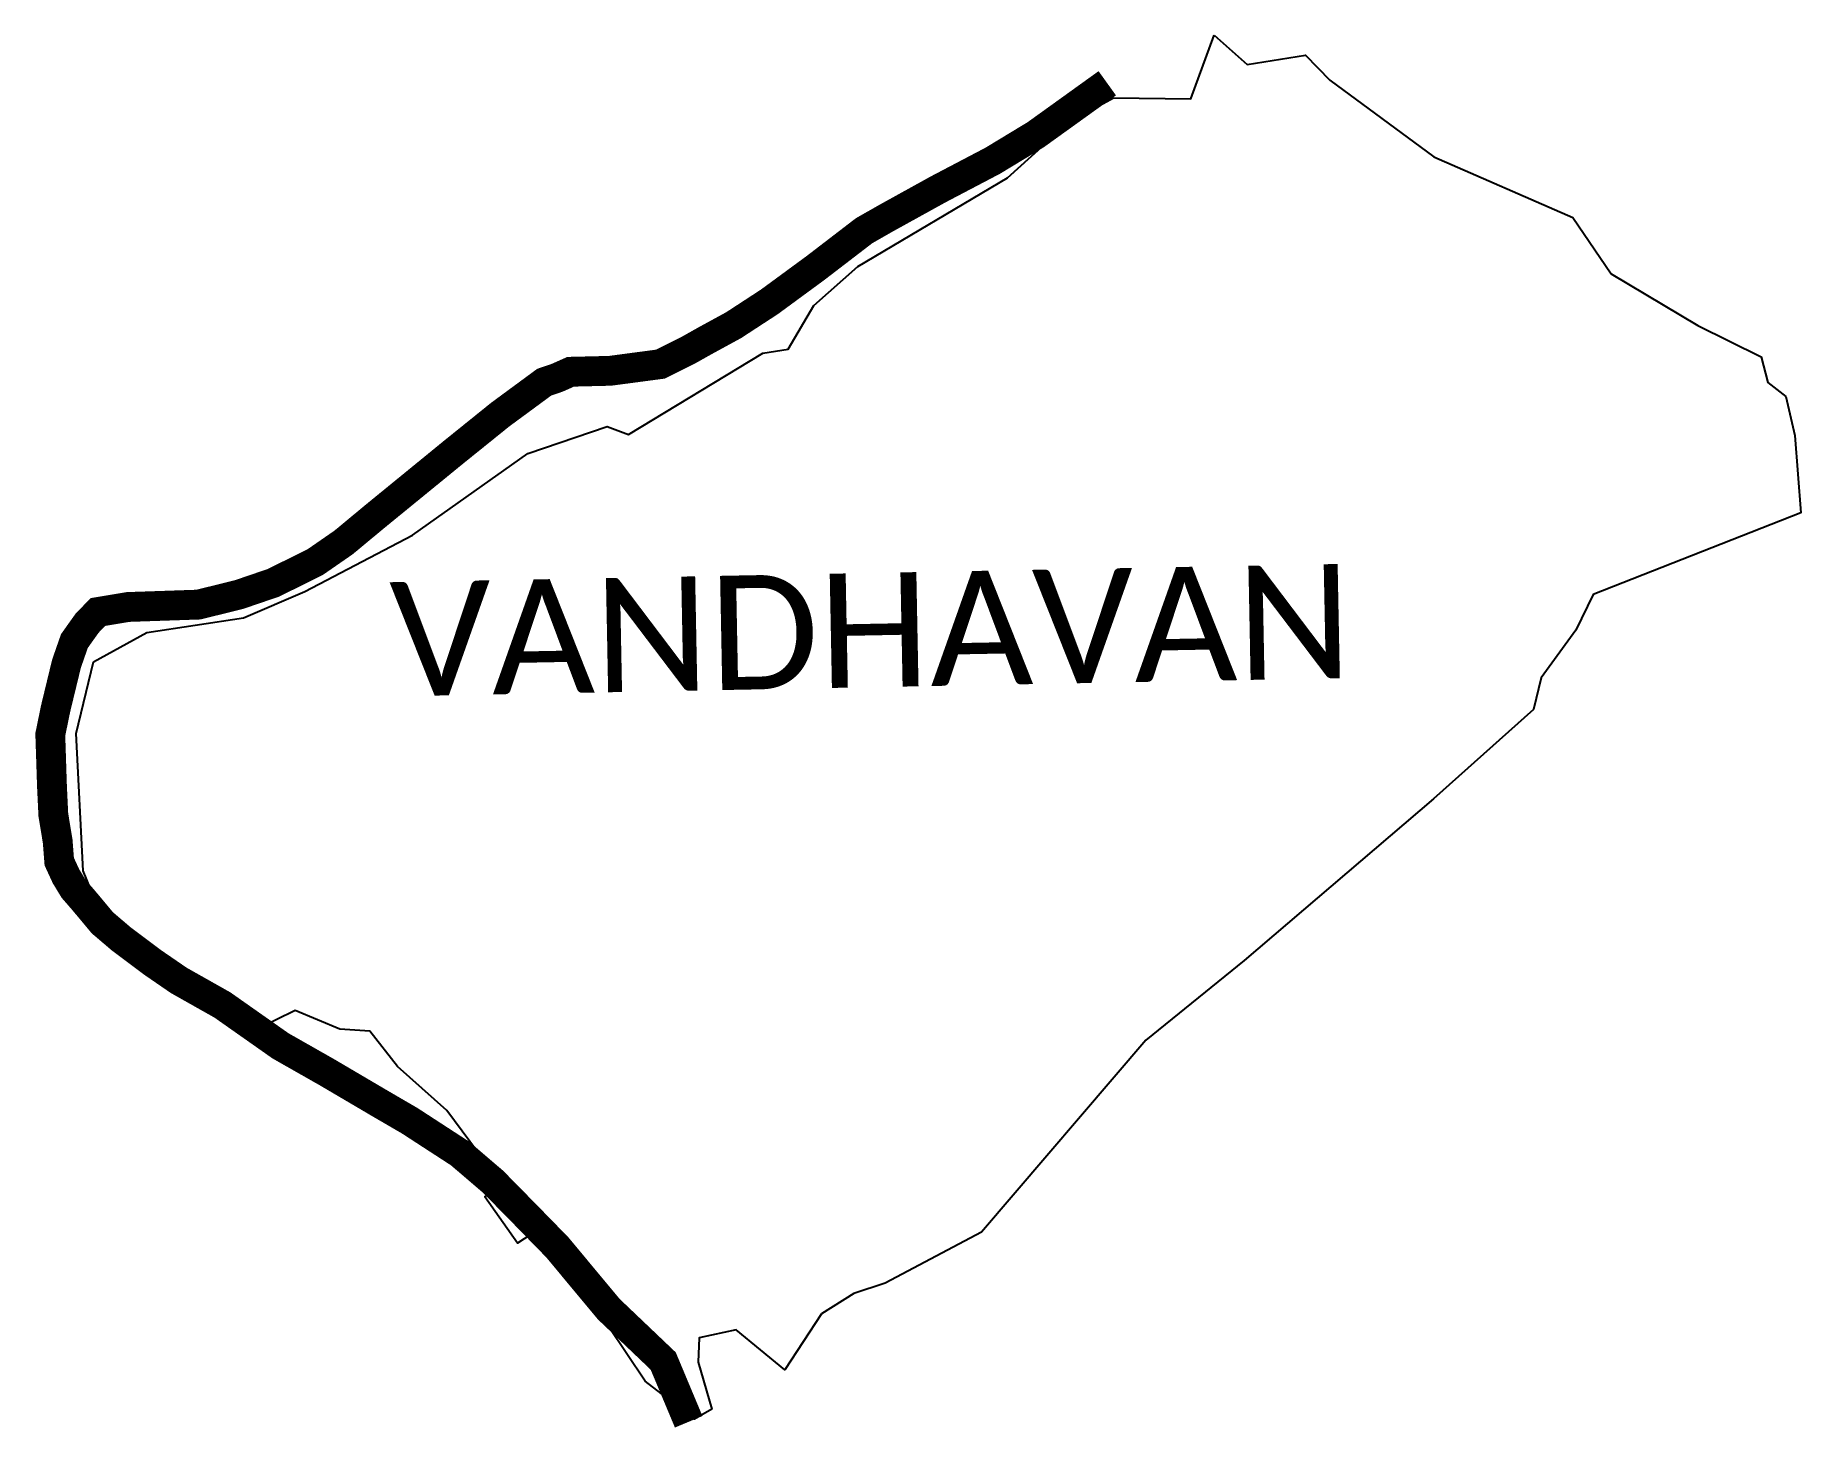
# Model space of a CAD drawing. Header units: metres. Extents: x 255474 to 258432, y 2204569 to 2206918.
import ezdxf

# ---------------------------------------------------------------- set-up
doc = ezdxf.new("R2010")
doc.units = ezdxf.units.M
for name, color, linetype in [('NATURALLY PROTECTED', 3, 'Continuous'), ('village', 3, 'Continuous'), ('VILLAGE NAME', 250, 'Continuous')]:
    doc.layers.add(name, color=color, linetype=linetype)
doc.styles.get("Standard").update_dxf_attribs({"font": 'simplex.shx'})

msp = doc.modelspace()

# ---------------------------------------------------------------- linework, layer by layer
at = {"color": 3, "flags": 128}
msp.add_lwpolyline([(258050.4, 2206612.7), (258114.8, 2206518.3)], dxfattribs=at)
at = {"layer": 'NATURALLY PROTECTED', "color": 116, "true_color": 0x136734, "const_width": 50, "flags": 128}
msp.add_lwpolyline([(257270.3, 2206837.7), (257150.6, 2206751.6), (257078.3, 2206707.8), (256986.9, 2206659.8), (256900.1, 2206611.8), (256862.9, 2206590.6), (256781.1, 2206527.8), (256704, 2206471.2), (256644.2, 2206432.2), (256597.1, 2206406.5), (256567.6, 2206389.9), (256521.4, 2206366.9), (256437.3, 2206355.7), (256371.1, 2206354.1), (256349, 2206344.2), (256326.8, 2206336.6), (256253.1, 2206282.3), (256175.1, 2206219.4), (256116, 2206171.1), (256044, 2206112.3), (255990.9, 2206068.2), (255943, 2206035), (255873, 2206000.3), (255815.3, 2205980.6), (255747.4, 2205963.8), (255629.6, 2205959.8), (255579.1, 2205951.4), (255561, 2205932.8), (255539.6, 2205902.7), (255526.4, 2205864.9), (255508.1, 2205789.4), (255499.2, 2205746), (255502, 2205659.8), (255504.3, 2205611.3), (255511.6, 2205567), (255514.2, 2205533), (255525.5, 2205508.5), (255538.5, 2205487.1), (255555, 2205468.1), (255586.5, 2205430.4), (255617.8, 2205403.7), (255670.1, 2205364.4), (255714.5, 2205333.9), (255787.7, 2205292.6), (255884.9, 2205224.2), (255963.2, 2205179.7), (256051, 2205128), (256101.5, 2205098.6), (256185.5, 2205044), (256240.9, 2204996.6), (256297, 2204939.5), (256348.6, 2204886.6), (256434.9, 2204782.9), (256526.2, 2204695.9), (256568.9, 2204594)], dxfattribs=at)
at = {"layer": 'village', "flags": 128}
msp.add_lwpolyline([(257449.3, 2206918.1), (257504.9, 2206869.4)], dxfattribs=at)
at = {"layer": 'village', "color": 3}
for points in [[(256255, 2204992.4, 0), (256163.5, 2205115.6, 0), (256081.2, 2205189.4, 0), (256034.4, 2205248.8, 0), (255984.5, 2205251.9, 0), (255909.5, 2205283.2, 0), (255845.9, 2205252.4, 0), (255582.4, 2205448.7, 0), (255554.1, 2205517.6, 0), (255542.7, 2205747.7, 0), (255571.5, 2205867.7, 0), (255660.8, 2205917.1, 0), (255823.2, 2205941.6, 0), (255925.9, 2205985.6, 0), (256106, 2206080.2, 0), (256299.6, 2206217.3, 0), (256432.5, 2206262.4, 0), (256468, 2206248.7, 0), (256693.2, 2206385.5, 0), (256735.4, 2206392.1, 0), (256778.6, 2206465.1, 0), (256852.1, 2206530.8, 0), (257103, 2206678.9, 0), (257206.6, 2206772.3, 0), (257280.5, 2206813.1, 0), (257410.3, 2206811.6, 0), (257449.3, 2206918.1, 0)], [(257504.9, 2206869.4, 0), (257602.7, 2206884.6, 0), (257643.5, 2206842.9, 0), (257817.6, 2206714.3, 0), (258050.4, 2206612.7, 0)], [(258114.8, 2206518.3, 0), (258259.6, 2206431.4, 0), (258366.1, 2206379.1, 0), (258377.4, 2206335.9, 0), (258407.5, 2206312.9, 0), (258422.6, 2206247.2, 0), (258432.2, 2206117.4, 0), (258084.5, 2205980.5, 0), (258055.4, 2205921, 0), (257997.5, 2205841.2, 0), (257984.3, 2205787.9, 0), (257816.7, 2205638.2, 0), (257499.7, 2205367.3, 0), (257334.9, 2205233.7, 0), (257059.5, 2204911.9, 0), (256897.9, 2204826.3, 0), (256845.5, 2204809.2, 0), (256791.6, 2204775.1, 0), (256730, 2204681, 0), (256648.2, 2204747.9, 0), (256586.6, 2204734.5, 0), (256584.8, 2204694.1, 0), (256607.6, 2204615.1, 0), (256578.4, 2204598.5, 0), (256496, 2204662.3, 0), (256403.7, 2204799.6, 0), (256315.8, 2204915.4, 0), (256282.1, 2204893.6, 0), (256227.4, 2204971.3, 0), (256255, 2204992.4, 0)]]:
    msp.add_polyline3d(points, dxfattribs=at)

# ---------------------------------------------------------------- texts
at = {"layer": 'VILLAGE NAME', "insert": (256066.8, 2206001.3), "char_height": 191.456, "attachment_point": 1, "rotation": 1.1028}
msp.add_mtext_dynamic_manual_height_columns('{\\fCalibri|b0|i0|c0|p34;VANDHAVAN}', width=1279.793, gutter_width=957.3, heights=[0], dxfattribs=at)

doc.saveas('drawing.dxf')
